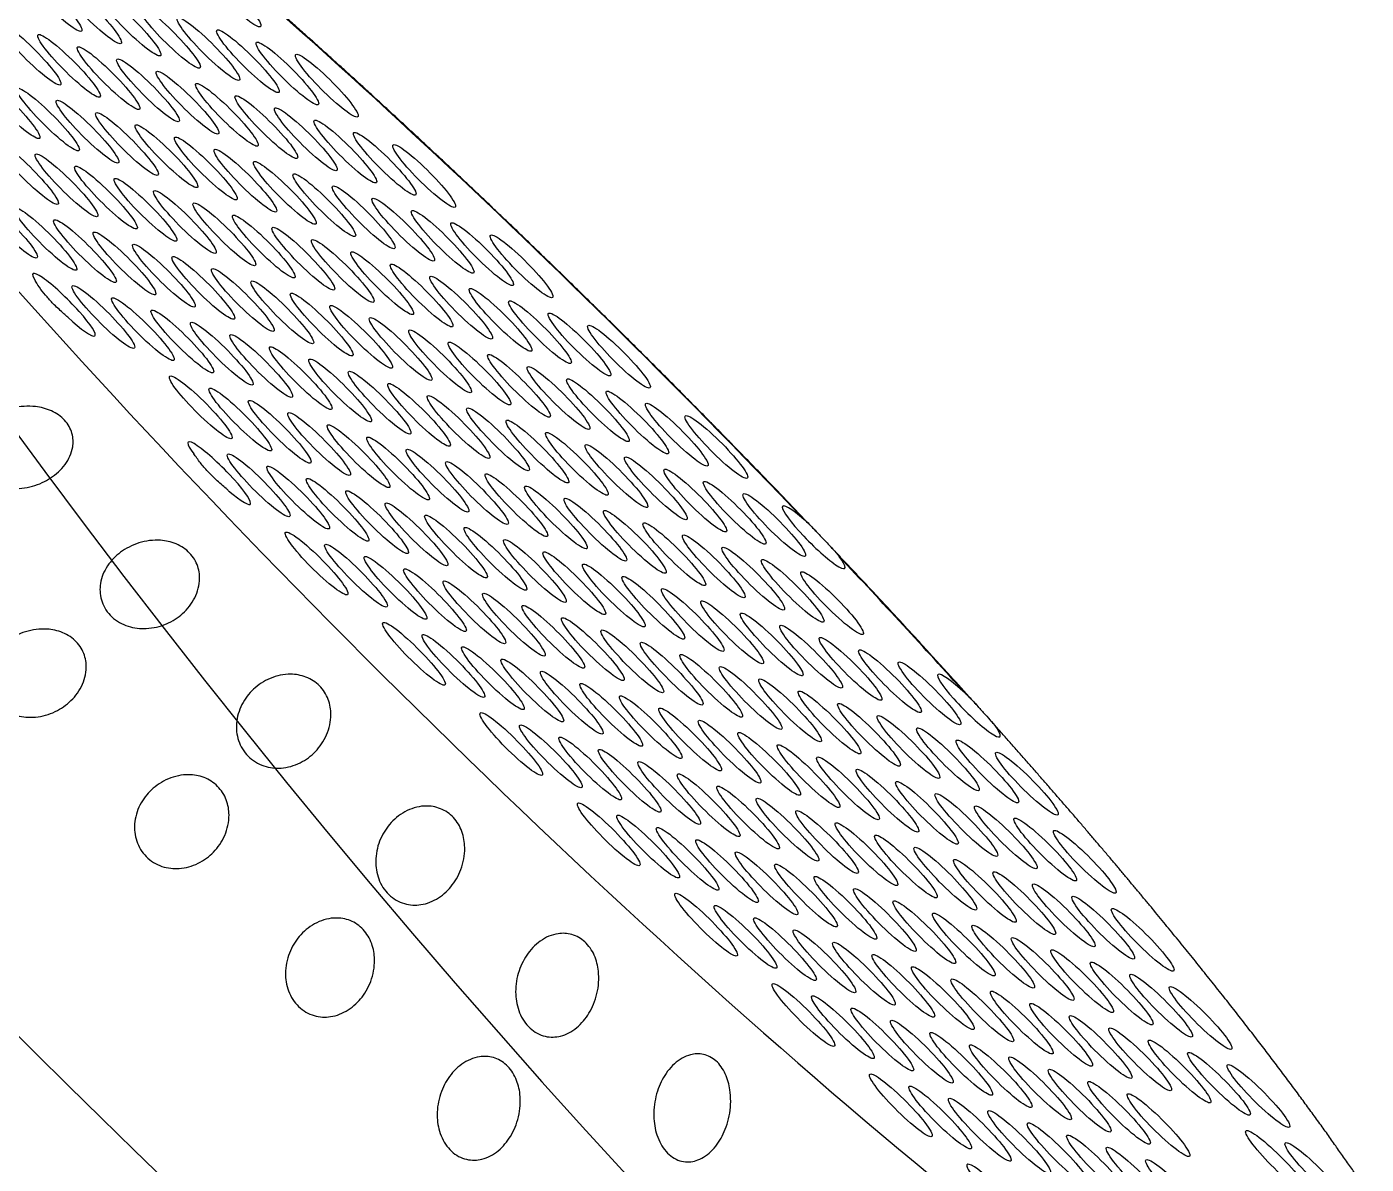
# Model space of a CAD drawing. Extents: x 409 to 498, y 628 to 778.
# Drawn here: x 441.659 to 443.047, y 679.669 to 680.847 of the extents above; entities that cross this region are included whole.
import ezdxf

# ---------------------------------------------------------------- set-up
doc = ezdxf.new("R2010")
doc.units = 0
doc.header["$MEASUREMENT"] = 0
doc.layers.add('1', color=4, linetype='Continuous')
doc.layers.add('DIM', color=3, linetype='Continuous')

# ---------------------------------------------------------------- blocks, each defined once
blk = doc.blocks.new('SUCTION')
at = {"layer": '1'}
for centre, major_axis, start_param, end_param in [((0.5106, 0.0668), (-0.0289, 1.8748), 3.141593, 6.283185), ((0.0017, 0.059), (-0.0289, 1.8748), 3.141593, 6.283185), ((-0.4641, 0.0518), (-0.022, 1.427), 2.994561, 6.430217)]:
    blk.add_ellipse(centre, major_axis=major_axis, ratio=0.145722, start_param=start_param, end_param=end_param, dxfattribs=at)
at = {"layer": '1', "color": 3}
for centre, major_axis, start_param, end_param in [((-0.5914, 1.1257), (0.0007, -0.0455), 0.253665, 6.53685), ((-0.5709, 1.0882), (0.0007, -0.0455), 0.253665, 6.53685), ((-0.4756, 1.0378), (0.0007, -0.0455), 0.253665, 6.53685), ((-0.6046, 1.0259), (0.0007, -0.0455), 0.253665, 6.53685), ((-0.4551, 1.0002), (0.0007, -0.0455), 0.253665, 6.53685), ((-0.5841, 0.9884), (0.0007, -0.0455), 0.253665, 6.53685), ((-0.5093, 0.9755), (0.0007, -0.0455), 0.253665, 6.53685), ((-0.4345, 0.9626), (0.0007, -0.0455), 0.253665, 6.53685), ((-0.5636, 0.9508), (0.0007, -0.0455), 0.253665, 6.53685), ((-0.4888, 0.9379), (0.0007, -0.0455), 0.253665, 6.53685), ((-0.6178, 0.9261), (0.0007, -0.0455), 0.253665, 6.53685), ((-0.414, 0.9251), (0.0007, -0.0455), 0.253665, 6.53685), ((-0.5431, 0.9133), (0.0007, -0.0455), 0.253665, 6.53685), ((-0.3392, 0.9122), (0.0007, -0.0455), 2.883569, 7.913917), ((-0.4683, 0.9004), (0.0007, -0.0455), 0.253665, 6.53685), ((-0.5973, 0.8886), (0.0007, -0.0455), 0.253665, 6.53685), ((-0.3935, 0.8875), (0.0007, -0.0455), 0.253665, 6.53685), ((-0.5225, 0.8757), (0.0007, -0.0455), 0.253665, 6.53685), ((-0.4477, 0.8628), (0.0007, -0.0455), 0.253665, 6.53685), ((-0.5768, 0.851), (0.0007, -0.0455), 0.253665, 6.53685), ((-0.502, 0.8381), (0.0007, -0.0455), 0.253665, 6.53685), ((-0.373, 0.85), (0.0007, -0.0455), 0.253665, 6.53685), ((-0.6311, 0.8263), (0.0007, -0.0455), 0.253665, 6.53685), ((-0.4272, 0.8253), (0.0007, -0.0455), 0.253665, 6.53685), ((-0.5563, 0.8134), (0.0007, -0.0455), 0.253665, 6.53685), ((-0.3524, 0.8124), (0.0007, -0.0455), 0.253665, 6.53685), ((-0.4815, 0.8006), (0.0007, -0.0455), 0.253665, 6.53685), ((-0.6105, 0.7888), (0.0007, -0.0455), 0.253665, 6.53685), ((-0.4067, 0.7877), (0.0007, -0.0455), 0.253665, 6.53685), ((-0.5357, 0.7759), (0.0007, -0.0455), 0.253665, 6.53685), ((-0.3319, 0.7749), (0.0007, -0.0455), 0.253665, 6.53685), ((-0.461, 0.763), (0.0007, -0.0455), 0.253665, 6.53685), ((-0.59, 0.7512), (0.0007, -0.0455), 0.253665, 6.53685), ((-0.3862, 0.7502), (0.0007, -0.0455), 0.253665, 6.53685), ((-0.5152, 0.7383), (0.0007, -0.0455), 0.253665, 6.53685), ((-0.6443, 0.7265), (0.0007, -0.0455), 0.253665, 6.53685), ((-0.5695, 0.7136), (0.0007, -0.0455), 0.253665, 6.53685), ((-0.4404, 0.7255), (0.0007, -0.0455), 0.253665, 6.53685), ((-0.4947, 0.7008), (0.0007, -0.0455), 0.253665, 6.53685), ((-0.3656, 0.7126), (0.0007, -0.0455), 0.253665, 6.53685), ((-0.6237, 0.6889), (0.0007, -0.0455), 0.253665, 6.53685), ((-0.4199, 0.6879), (0.0007, -0.0455), 0.253665, 6.53685), ((-0.549, 0.6761), (0.0007, -0.0455), 0.253665, 6.53685), ((-0.3451, 0.6751), (0.0007, -0.0455), 0.253665, 6.53685), ((-0.4742, 0.6632), (0.0007, -0.0455), 0.253665, 6.53685), ((-0.6032, 0.6514), (0.0007, -0.0455), 0.253665, 6.53685), ((-0.3994, 0.6504), (0.0007, -0.0455), 0.253665, 6.53685), ((-0.5284, 0.6385), (0.0007, -0.0455), 0.253665, 6.53685), ((-0.3246, 0.6375), (0.0007, -0.0455), 0.253665, 6.53685), ((-0.6575, 0.6267), (0.0007, -0.0455), 0.253665, 6.53685), ((-0.4536, 0.6257), (0.0007, -0.0455), 0.253665, 6.53685), ((-0.5827, 0.6138), (0.0007, -0.0455), 0.253665, 6.53685), ((-0.3789, 0.6128), (0.0007, -0.0455), 0.253665, 6.53685), ((-0.637, 0.5891), (0.0007, -0.0455), 0.253665, 6.53685), ((-0.5079, 0.601), (0.0007, -0.0455), 0.253665, 6.53685), ((-0.4331, 0.5881), (0.0007, -0.0455), 0.253665, 6.53685), ((-0.5622, 0.5763), (0.0007, -0.0455), 0.253665, 6.53685), ((-0.3583, 0.5753), (0.0007, -0.0455), 0.253665, 6.53685), ((-0.4874, 0.5634), (0.0007, -0.0455), 0.253665, 6.53685), ((-0.6164, 0.5516), (0.0007, -0.0455), 0.253665, 6.53685), ((-0.4126, 0.5506), (0.0007, -0.0455), 0.253665, 6.53685), ((-0.5416, 0.5387), (0.0007, -0.0455), 0.253665, 6.53685), ((-0.3378, 0.5377), (0.0007, -0.0455), 0.253665, 6.53685), ((-0.6707, 0.5269), (0.0007, -0.0455), 4.977964, 10.008312), ((-0.4669, 0.5259), (0.0007, -0.0455), 0.253665, 6.53685), ((-0.5959, 0.514), (0.0007, -0.0455), 0.253665, 6.53685), ((-0.3921, 0.513), (0.0007, -0.0455), 0.253665, 6.53685), ((-0.5211, 0.5012), (0.0007, -0.0455), 0.253665, 6.53685), ((-0.3173, 0.5002), (0.0007, -0.0455), 0.253665, 6.53685), ((-0.6502, 0.4893), (0.0007, -0.0455), 0.253665, 6.53685), ((-0.4463, 0.4883), (0.0007, -0.0455), 0.253665, 6.53685), ((-0.4786, 0.0515), (-0.0215, 1.3915), 1.229121, 1.372604), ((-0.5754, 0.4765), (0.0007, -0.0455), 0.253665, 6.53685), ((-0.5006, 0.4636), (0.0007, -0.0455), 0.253665, 6.53685), ((-0.3715, 0.4755), (0.0007, -0.0455), 0.253665, 6.53685), ((-0.6296, 0.4518), (0.0007, -0.0455), 0.253665, 6.53685), ((-0.4258, 0.4508), (0.0007, -0.0455), 0.253665, 6.53685), ((-0.5549, 0.4389), (0.0007, -0.0455), 0.253665, 6.53685), ((-0.351, 0.4379), (0.0007, -0.0455), 0.253665, 6.53685), ((-0.4801, 0.4261), (0.0007, -0.0455), 0.253665, 6.53685), ((-0.6091, 0.4142), (0.0007, -0.0455), 0.253665, 6.53685), ((-0.4053, 0.4132), (0.0007, -0.0455), 0.253665, 6.53685), ((-0.5343, 0.4014), (0.0007, -0.0455), 0.253665, 6.53685), ((-0.3305, 0.4003), (0.0007, -0.0455), 0.253665, 6.53685), ((-0.4595, 0.3885), (0.0007, -0.0455), 0.253665, 6.53685), ((-0.5886, 0.3767), (0.0007, -0.0455), 0.253665, 6.53685), ((-0.3848, 0.3757), (0.0007, -0.0455), 0.253665, 6.53685), ((-0.5138, 0.3638), (0.0007, -0.0455), 0.253665, 6.53685), ((-0.31, 0.3628), (0.0007, -0.0455), 0.253665, 6.53685), ((-0.6428, 0.352), (0.0007, -0.0455), 0.253665, 6.53685), ((-0.5681, 0.3391), (0.0007, -0.0455), 0.253665, 6.53685), ((-0.439, 0.351), (0.0007, -0.0455), 0.253665, 6.53685), ((-0.4933, 0.3263), (0.0007, -0.0455), 0.253665, 6.53685), ((-0.3642, 0.3381), (0.0007, -0.0455), 0.253665, 6.53685), ((-0.6223, 0.3144), (0.0007, -0.0455), 0.253665, 6.53685), ((-0.4185, 0.3134), (0.0007, -0.0455), 0.253665, 6.53685), ((-0.5475, 0.3016), (0.0007, -0.0455), 0.253665, 6.53685), ((-0.3437, 0.3005), (0.0007, -0.0455), 0.253665, 6.53685), ((-0.6766, 0.2897), (0.0007, -0.0455), 5.159783, 10.190131), ((-0.4727, 0.2887), (0.0007, -0.0455), 0.253665, 6.53685), ((-0.6018, 0.2769), (0.0007, -0.0455), 0.253665, 6.53685), ((-0.398, 0.2758), (0.0007, -0.0455), 0.253665, 6.53685), ((-0.527, 0.264), (0.0007, -0.0455), 0.253665, 6.53685), ((-0.3232, 0.263), (0.0007, -0.0455), 0.253665, 6.53685), ((-0.6561, 0.2522), (0.0007, -0.0455), 0.253665, 6.53685), ((-0.4522, 0.2512), (0.0007, -0.0455), 0.253665, 6.53685), ((-0.5813, 0.2393), (0.0007, -0.0455), 0.253665, 6.53685), ((-0.3774, 0.2383), (0.0007, -0.0455), 0.253665, 6.53685), ((-0.4786, 0.0515), (-0.0215, 1.3915), 1.410939, 2.237983), ((-0.6355, 0.2146), (0.0007, -0.0455), 0.253665, 6.53685), ((-0.5065, 0.2265), (0.0007, -0.0455), 0.253665, 6.53685), ((-0.4317, 0.2136), (0.0007, -0.0455), 0.253665, 6.53685), ((-0.3026, 0.2254), (0.0007, -0.0455), 0.253665, 6.53685), ((-0.5607, 0.2018), (0.0007, -0.0455), 0.253665, 6.53685), ((-0.3569, 0.2007), (0.0007, -0.0455), 0.253665, 6.53685), ((-0.486, 0.1889), (0.0007, -0.0455), 0.253665, 6.53685), ((-0.615, 0.1771), (0.0007, -0.0455), 0.253665, 6.53685), ((-0.4112, 0.176), (0.0007, -0.0455), 0.253665, 6.53685), ((-0.5402, 0.1642), (0.0007, -0.0455), 0.253665, 6.53685), ((-0.3364, 0.1632), (0.0007, -0.0455), 0.253665, 6.53685), ((-0.6693, 0.1524), (0.0007, -0.0455), 0.253665, 6.53685), ((-0.4654, 0.1513), (0.0007, -0.0455), 0.253665, 6.53685), ((-0.5945, 0.1395), (0.0007, -0.0455), 0.253665, 6.53685), ((-0.3906, 0.1385), (0.0007, -0.0455), 0.253665, 6.53685), ((-0.5197, 0.1267), (0.0007, -0.0455), 0.253665, 6.53685), ((-0.3159, 0.1256), (0.0007, -0.0455), 0.253665, 6.53685), ((-0.6487, 0.1148), (0.0007, -0.0455), 0.253665, 6.53685), ((-0.4449, 0.1138), (0.0007, -0.0455), 0.253665, 6.53685), ((-0.574, 0.102), (0.0007, -0.0455), 0.253665, 6.53685), ((-0.4992, 0.0891), (0.0007, -0.0455), 0.253665, 6.53685), ((-0.3701, 0.1009), (0.0007, -0.0455), 0.253665, 6.53685), ((-0.6282, 0.0773), (0.0007, -0.0455), 0.253665, 6.53685), ((-0.4244, 0.0762), (0.0007, -0.0455), 0.253665, 6.53685), ((-0.2953, 0.0881), (0.0007, -0.0455), 0.253665, 6.53685), ((-0.5534, 0.0644), (0.0007, -0.0455), 0.253665, 6.53685), ((-0.3496, 0.0634), (0.0007, -0.0455), 0.253665, 6.53685), ((-0.4786, 0.0515), (0.0007, -0.0455), 0.253665, 6.53685), ((-0.6077, 0.0397), (0.0007, -0.0455), 0.253665, 6.53685), ((-0.4039, 0.0387), (0.0007, -0.0455), 0.253665, 6.53685), ((-0.5329, 0.0268), (0.0007, -0.0455), 0.253665, 6.53685), ((-0.3291, 0.0258), (0.0007, -0.0455), 0.253665, 6.53685), ((-0.662, 0.015), (0.0007, -0.0455), 0.253665, 6.53685), ((-0.4581, 0.014), (0.0007, -0.0455), 0.253665, 6.53685), ((-0.5872, 0.0022), (0.0007, -0.0455), 0.253665, 6.53685), ((-0.3833, 0.0011), (0.0007, -0.0455), 0.253665, 6.53685), ((-0.6414, -0.0225), (0.0007, -0.0455), 0.253665, 6.53685), ((-0.5124, -0.0107), (0.0007, -0.0455), 0.253665, 6.53685), ((-0.3085, -0.0117), (0.0007, -0.0455), 0.253665, 6.53685), ((-0.5666, -0.0354), (0.0007, -0.0455), 0.253665, 6.53685), ((-0.4376, -0.0236), (0.0007, -0.0455), 0.253665, 6.53685), ((-0.3628, -0.0364), (0.0007, -0.0455), 0.253665, 6.53685), ((-0.4919, -0.0483), (0.0007, -0.0455), 0.253665, 6.53685), ((-0.288, -0.0493), (0.0007, -0.0455), 0.253665, 6.53685), ((-0.6209, -0.0601), (0.0007, -0.0455), 0.253665, 6.53685), ((-0.4171, -0.0611), (0.0007, -0.0455), 0.253665, 6.53685), ((-0.5461, -0.073), (0.0007, -0.0455), 0.253665, 6.53685), ((-0.3423, -0.074), (0.0007, -0.0455), 0.253665, 6.53685), ((-0.4713, -0.0858), (0.0007, -0.0455), 0.253665, 6.53685), ((-0.6004, -0.0977), (0.0007, -0.0455), 0.253665, 6.53685), ((-0.3965, -0.0987), (0.0007, -0.0455), 0.253665, 6.53685), ((-0.5256, -0.1105), (0.0007, -0.0455), 0.253665, 6.53685), ((-0.3218, -0.1115), (0.0007, -0.0455), 0.253665, 6.53685), ((-0.6546, -0.1223), (0.0007, -0.0455), 0.253665, 6.53685), ((-0.4508, -0.1234), (0.0007, -0.0455), 0.253665, 6.53685), ((-0.5799, -0.1352), (0.0007, -0.0455), 0.253665, 6.53685), ((-0.376, -0.1362), (0.0007, -0.0455), 0.253665, 6.53685), ((-0.6341, -0.1599), (0.0007, -0.0455), 0.253665, 6.53685), ((-0.5051, -0.1481), (0.0007, -0.0455), 0.253665, 6.53685), ((-0.4303, -0.1609), (0.0007, -0.0455), 0.253665, 6.53685), ((-0.3012, -0.1491), (0.0007, -0.0455), 0.253665, 6.53685), ((-0.5593, -0.1728), (0.0007, -0.0455), 0.253665, 6.53685), ((-0.3555, -0.1738), (0.0007, -0.0455), 0.253665, 6.53685), ((-0.4845, -0.1856), (0.0007, -0.0455), 0.253665, 6.53685), ((-0.6136, -0.1975), (0.0007, -0.0455), 0.253665, 6.53685), ((-0.4098, -0.1985), (0.0007, -0.0455), 0.253665, 6.53685), ((-0.2807, -0.1866), (0.0007, -0.0455), 2.01819, 7.048538), ((-0.5388, -0.2103), (0.0007, -0.0455), 0.253665, 6.53685), ((-0.335, -0.2113), (0.0007, -0.0455), 0.253665, 6.53685), ((-0.464, -0.2232), (0.0007, -0.0455), 0.253665, 6.53685), ((-0.5931, -0.235), (0.0007, -0.0455), 0.253665, 6.53685), ((-0.3892, -0.236), (0.0007, -0.0455), 0.253665, 6.53685), ((-0.5183, -0.2479), (0.0007, -0.0455), 0.253665, 6.53685), ((-0.3144, -0.2489), (0.0007, -0.0455), 0.253665, 6.53685), ((-0.6473, -0.2597), (0.0007, -0.0455), 0.253665, 6.53685), ((-0.4435, -0.2607), (0.0007, -0.0455), 0.253665, 6.53685), ((-0.5725, -0.2726), (0.0007, -0.0455), 0.253665, 6.53685), ((-0.4978, -0.2854), (0.0007, -0.0455), 0.253665, 6.53685), ((-0.3687, -0.2736), (0.0007, -0.0455), 0.253665, 6.53685), ((-0.6268, -0.2973), (0.0007, -0.0455), 0.253665, 6.53685), ((-0.423, -0.2983), (0.0007, -0.0455), 0.253665, 6.53685), ((-0.552, -0.3101), (0.0007, -0.0455), 0.253665, 6.53685), ((-0.3482, -0.3111), (0.0007, -0.0455), 0.253665, 6.53685), ((-0.4772, -0.323), (0.0007, -0.0455), 0.253665, 6.53685), ((-0.6063, -0.3348), (0.0007, -0.0455), 0.253665, 6.53685), ((-0.4024, -0.3358), (0.0007, -0.0455), 0.253665, 6.53685), ((-0.5315, -0.3477), (0.0007, -0.0455), 0.253665, 6.53685), ((-0.3277, -0.3487), (0.0007, -0.0455), 0.253665, 6.53685), ((-0.4567, -0.3605), (0.0007, -0.0455), 0.253665, 6.53685), ((-0.5858, -0.3724), (0.0007, -0.0455), 0.253665, 6.53685), ((-0.3819, -0.3734), (0.0007, -0.0455), 0.253665, 6.53685), ((-0.64, -0.3971), (0.0007, -0.0455), 0.253665, 6.53685), ((-0.511, -0.3852), (0.0007, -0.0455), 0.253665, 6.53685), ((-0.3071, -0.3863), (0.0007, -0.0455), 0.253665, 6.53685), ((-0.5652, -0.4099), (0.0007, -0.0455), 0.253665, 6.53685), ((-0.4362, -0.3981), (0.0007, -0.0455), 0.253665, 6.53685), ((-0.3614, -0.4109), (0.0007, -0.0455), 0.253665, 6.53685), ((-0.4904, -0.4228), (0.0007, -0.0455), 0.253665, 6.53685), ((-0.6195, -0.4346), (0.0007, -0.0455), 0.253665, 6.53685), ((-0.4157, -0.4356), (0.0007, -0.0455), 0.253665, 6.53685), ((-0.2866, -0.4238), (0.0007, -0.0455), 1.836372, 6.86672), ((-0.5447, -0.4475), (0.0007, -0.0455), 0.253665, 6.53685), ((-0.3409, -0.4485), (0.0007, -0.0455), 0.253665, 6.53685), ((-0.4699, -0.4603), (0.0007, -0.0455), 0.253665, 6.53685), ((-0.599, -0.4722), (0.0007, -0.0455), 0.253665, 6.53685), ((-0.3951, -0.4732), (0.0007, -0.0455), 0.253665, 6.53685), ((-0.5242, -0.485), (0.0007, -0.0455), 0.253665, 6.53685), ((-0.3203, -0.4861), (0.0007, -0.0455), 0.253665, 6.53685), ((-0.4494, -0.4979), (0.0007, -0.0455), 0.253665, 6.53685), ((-0.5784, -0.5097), (0.0007, -0.0455), 0.253665, 6.53685), ((-0.3746, -0.5108), (0.0007, -0.0455), 0.253665, 6.53685), ((-0.6327, -0.5344), (0.0007, -0.0455), 0.253665, 6.53685), ((-0.5037, -0.5226), (0.0007, -0.0455), 0.253665, 6.53685), ((-0.4289, -0.5355), (0.0007, -0.0455), 0.253665, 6.53685), ((-0.2998, -0.5236), (0.0007, -0.0455), 0.253665, 6.53685), ((-0.5579, -0.5473), (0.0007, -0.0455), 0.253665, 6.53685), ((-0.3541, -0.5483), (0.0007, -0.0455), 0.253665, 6.53685), ((-0.4831, -0.5601), (0.0007, -0.0455), 0.253665, 6.53685), ((-0.4083, -0.573), (0.0007, -0.0455), 0.253665, 6.53685), ((-0.5374, -0.5848), (0.0007, -0.0455), 0.253665, 6.53685), ((-0.4626, -0.5977), (0.0007, -0.0455), 0.253665, 6.53685), ((-0.3878, -0.6106), (0.0007, -0.0455), 0.253665, 6.53685), ((-0.5169, -0.6224), (0.0007, -0.0455), 0.253665, 6.53685), ((-0.4421, -0.6353), (0.0007, -0.0455), 0.253665, 6.53685), ((-0.4963, -0.66), (0.0007, -0.0455), 0.253665, 6.53685)]:
    blk.add_ellipse(centre, major_axis=major_axis, ratio=0.145722, start_param=start_param, end_param=end_param, dxfattribs=at)
at = {"layer": '1'}
for points in [[(-0.5163, 1.4629), (-0.5315, 1.4441), (-0.5446, 1.4227), (-0.5564, 1.3987), (-0.5673, 1.3717), (-0.5776, 1.3416), (-0.5874, 1.3084), (-0.5967, 1.272), (-0.6056, 1.2324), (-0.6141, 1.1898), (-0.6221, 1.1442), (-0.6297, 1.0957), (-0.6368, 1.0443), (-0.6435, 0.9903), (-0.6497, 0.9337), (-0.6554, 0.8747), (-0.6606, 0.8135), (-0.6653, 0.7502), (-0.6695, 0.685), (-0.6731, 0.6181), (-0.6762, 0.5496)], [(-0.6767, 0.5355), (-0.6783, 0.4907), (-0.6797, 0.4454), (-0.6809, 0.3996), (-0.6818, 0.3534), (-0.6824, 0.3069)], [(-0.6826, 0.2881), (-0.6831, 0.2145), (-0.6829, 0.1403), (-0.6822, 0.066), (-0.6809, -0.0084), (-0.679, -0.0826), (-0.6766, -0.1565), (-0.6736, -0.2298), (-0.67, -0.3023), (-0.6659, -0.3738), (-0.6613, -0.4441), (-0.6561, -0.513), (-0.6505, -0.5804), (-0.6443, -0.646), (-0.6377, -0.7097), (-0.6306, -0.7713), (-0.6231, -0.8306), (-0.6151, -0.8875), (-0.6068, -0.9418), (-0.598, -0.9934), (-0.5889, -1.0422), (-0.5794, -1.088), (-0.5696, -1.1307), (-0.5595, -1.1704), (-0.549, -1.2068), (-0.5381, -1.24), (-0.5268, -1.27), (-0.515, -1.2969), (-0.5024, -1.3208), (-0.4886, -1.3418), (-0.4728, -1.3603)]]:
    blk.add_open_spline(points, degree=1, dxfattribs=at)
at = {"layer": '1', "color": 3}
for points, knots in [([(-0.1792, 0.6681), (-0.1731, 0.6704), (-0.1663, 0.672), (-0.1532, 0.6725), (-0.1469, 0.6715), (-0.1371, 0.6673), (-0.1329, 0.6642), (-0.1281, 0.6579), (-0.1268, 0.6555), (-0.1249, 0.6502), (-0.1243, 0.6474), (-0.1239, 0.6414), (-0.124, 0.6383), (-0.1251, 0.632), (-0.126, 0.6288), (-0.1295, 0.6195), (-0.1331, 0.6136), (-0.1418, 0.6028), (-0.1476, 0.5975), (-0.1601, 0.589), (-0.1668, 0.5859), (-0.1794, 0.5818), (-0.1865, 0.5806), (-0.2001, 0.581), (-0.2066, 0.5826), (-0.2156, 0.5878), (-0.2192, 0.5908), (-0.2244, 0.5987), (-0.226, 0.6035), (-0.2268, 0.6138), (-0.2259, 0.6195), (-0.2221, 0.6304), (-0.2192, 0.6357), (-0.2113, 0.6466), (-0.2054, 0.6525), (-0.1926, 0.6621), (-0.1857, 0.6657), (-0.1792, 0.6681)], [0, 0, 0, 0, 0.023389, 0.023389, 0.0467779, 0.0467779, 0.0659746, 0.0659746, 0.0755729, 0.0755729, 0.0851712, 0.0851712, 0.0947696, 0.0947696, 0.1043679, 0.1043679, 0.1235645, 0.1235645, 0.1469535, 0.1469535, 0.1703425, 0.1703425, 0.1947513, 0.1947513, 0.2191601, 0.2191601, 0.2357472, 0.2357472, 0.2523342, 0.2523342, 0.2689213, 0.2689213, 0.2855084, 0.2855084, 0.3099172, 0.3099172, 0.334326, 0.334326, 0.334326, 0.334326]), ([(-0.6769, 0.5149), (-0.677, 0.5166), (-0.677, 0.5185), (-0.6771, 0.5248), (-0.677, 0.5294), (-0.6766, 0.5377), (-0.6765, 0.5414), (-0.6762, 0.5485), (-0.6761, 0.5519), (-0.6757, 0.5588), (-0.6755, 0.5621), (-0.6749, 0.5648)], [-0.10333581, -0.10333581, -0.10333581, -0.10333581, -0.09774084, -0.09774084, -0.08402044, -0.08402044, -0.07264257, -0.07264257, -0.06085918, -0.06085918, -0.04630941, -0.04630941, -0.04630941, -0.04630941]), ([(-0.0192, 0.5165), (-0.013, 0.5181), (-0.0063, 0.5188), (0.0068, 0.5178), (0.0131, 0.5159), (0.0228, 0.5104), (0.027, 0.5066), (0.0316, 0.4995), (0.0329, 0.4968), (0.0347, 0.4911), (0.0352, 0.4881), (0.0355, 0.4819), (0.0353, 0.4787), (0.0342, 0.4723), (0.0332, 0.4691), (0.0295, 0.4599), (0.0258, 0.4543), (0.0169, 0.4443), (0.011, 0.4395), (-0.0016, 0.4323), (-0.0083, 0.4298), (-0.0211, 0.4271), (-0.0282, 0.4267), (-0.0418, 0.4287), (-0.0483, 0.4312), (-0.0572, 0.4376), (-0.0607, 0.4412), (-0.0658, 0.45), (-0.0673, 0.4552), (-0.0679, 0.4659), (-0.0669, 0.4718), (-0.0629, 0.4827), (-0.0599, 0.4878), (-0.0518, 0.4982), (-0.0458, 0.5035), (-0.0327, 0.5118), (-0.0257, 0.5148), (-0.0192, 0.5165)], [0, 0, 0, 0, 0.0233552, 0.0233552, 0.0467103, 0.0467103, 0.0658795, 0.0658795, 0.0754641, 0.0754641, 0.0850487, 0.0850487, 0.0946332, 0.0946332, 0.1042178, 0.1042178, 0.123387, 0.123387, 0.1467421, 0.1467421, 0.1700973, 0.1700973, 0.1945396, 0.1945396, 0.2189818, 0.2189818, 0.2355966, 0.2355966, 0.2522113, 0.2522113, 0.2688261, 0.2688261, 0.2854408, 0.2854408, 0.3098831, 0.3098831, 0.3343253, 0.3343253, 0.3343253, 0.3343253]), ([(-0.1664, 0.4815), (-0.1602, 0.4832), (-0.1534, 0.4839), (-0.1403, 0.4829), (-0.134, 0.4811), (-0.1244, 0.4755), (-0.1201, 0.4718), (-0.1155, 0.4646), (-0.1143, 0.4619), (-0.1125, 0.4562), (-0.1119, 0.4532), (-0.1116, 0.447), (-0.1118, 0.4438), (-0.1129, 0.4374), (-0.1139, 0.4342), (-0.1176, 0.425), (-0.1214, 0.4194), (-0.1302, 0.4093), (-0.1361, 0.4045), (-0.1488, 0.3973), (-0.1555, 0.3949), (-0.1683, 0.3922), (-0.1754, 0.3918), (-0.1889, 0.3939), (-0.1954, 0.3963), (-0.2044, 0.4028), (-0.2078, 0.4063), (-0.2129, 0.4151), (-0.2144, 0.4203), (-0.215, 0.431), (-0.2141, 0.4368), (-0.2101, 0.4477), (-0.207, 0.4528), (-0.199, 0.4632), (-0.1929, 0.4686), (-0.1799, 0.4769), (-0.1729, 0.4798), (-0.1664, 0.4815)], [0, 0, 0, 0, 0.023389, 0.023389, 0.0467779, 0.0467779, 0.0659746, 0.0659746, 0.0755729, 0.0755729, 0.0851712, 0.0851712, 0.0947696, 0.0947696, 0.1043679, 0.1043679, 0.1235645, 0.1235645, 0.1469535, 0.1469535, 0.1703425, 0.1703425, 0.1947513, 0.1947513, 0.2191601, 0.2191601, 0.2357472, 0.2357472, 0.2523342, 0.2523342, 0.2689213, 0.2689213, 0.2855084, 0.2855084, 0.3099172, 0.3099172, 0.334326, 0.334326, 0.334326, 0.334326]), ([(-0.6823, 0.27), (-0.6823, 0.271), (-0.6824, 0.2721), (-0.6827, 0.2777), (-0.6827, 0.2824), (-0.6826, 0.2913), (-0.6826, 0.2953), (-0.6825, 0.3033), (-0.6825, 0.3072), (-0.6823, 0.3151), (-0.6821, 0.3191), (-0.6817, 0.3225)], [-0.10333223, -0.10333223, -0.10333223, -0.10333223, -0.09981809, -0.09981809, -0.08531374, -0.08531374, -0.07331614, -0.07331614, -0.06095866, -0.06095866, -0.0463084, -0.0463084, -0.0463084, -0.0463084]), ([(-0.0093, 0.3059), (-0.003, 0.3068), (0.0038, 0.3067), (0.0169, 0.3041), (0.0231, 0.3015), (0.0327, 0.2946), (0.0368, 0.2903), (0.0413, 0.2825), (0.0425, 0.2796), (0.0442, 0.2736), (0.0447, 0.2704), (0.0449, 0.2641), (0.0446, 0.2609), (0.0433, 0.2545), (0.0423, 0.2513), (0.0384, 0.2424), (0.0346, 0.2371), (0.0256, 0.228), (0.0195, 0.2238), (0.0067, 0.2179), (0, 0.2162), (-0.0128, 0.215), (-0.0199, 0.2154), (-0.0335, 0.2191), (-0.0399, 0.2223), (-0.0487, 0.2299), (-0.0522, 0.234), (-0.0571, 0.2435), (-0.0585, 0.249), (-0.0589, 0.26), (-0.0578, 0.2658), (-0.0536, 0.2765), (-0.0505, 0.2813), (-0.0422, 0.291), (-0.036, 0.2958), (-0.0228, 0.3027), (-0.0158, 0.3049), (-0.0093, 0.3059)], [0, 0, 0, 0, 0.0233552, 0.0233552, 0.0467103, 0.0467103, 0.0658795, 0.0658795, 0.0754641, 0.0754641, 0.0850487, 0.0850487, 0.0946332, 0.0946332, 0.1042178, 0.1042178, 0.123387, 0.123387, 0.1467421, 0.1467421, 0.1700973, 0.1700973, 0.1945396, 0.1945396, 0.2189818, 0.2189818, 0.2355966, 0.2355966, 0.2522113, 0.2522113, 0.2688261, 0.2688261, 0.2854408, 0.2854408, 0.3098831, 0.3098831, 0.3343253, 0.3343253, 0.3343253, 0.3343253]), ([(-0.1572, 0.2876), (-0.1509, 0.2886), (-0.1441, 0.2885), (-0.131, 0.2859), (-0.1248, 0.2833), (-0.1152, 0.2764), (-0.111, 0.2721), (-0.1066, 0.2643), (-0.1053, 0.2614), (-0.1036, 0.2554), (-0.1032, 0.2522), (-0.1029, 0.2459), (-0.1032, 0.2426), (-0.1045, 0.2363), (-0.1055, 0.2331), (-0.1094, 0.2242), (-0.1133, 0.2189), (-0.1223, 0.2097), (-0.1283, 0.2056), (-0.1411, 0.1997), (-0.1479, 0.198), (-0.1607, 0.1968), (-0.1678, 0.1972), (-0.1814, 0.2009), (-0.1878, 0.2042), (-0.1966, 0.2117), (-0.2, 0.2158), (-0.2049, 0.2253), (-0.2064, 0.2308), (-0.2067, 0.2418), (-0.2057, 0.2476), (-0.2015, 0.2582), (-0.1983, 0.2631), (-0.1901, 0.2727), (-0.1839, 0.2775), (-0.1707, 0.2845), (-0.1637, 0.2867), (-0.1572, 0.2876)], [0, 0, 0, 0, 0.023389, 0.023389, 0.0467779, 0.0467779, 0.0659746, 0.0659746, 0.0755729, 0.0755729, 0.0851712, 0.0851712, 0.0947696, 0.0947696, 0.1043679, 0.1043679, 0.1235645, 0.1235645, 0.1469535, 0.1469535, 0.1703425, 0.1703425, 0.1947513, 0.1947513, 0.2191601, 0.2191601, 0.2357472, 0.2357472, 0.2523342, 0.2523342, 0.2689213, 0.2689213, 0.2855084, 0.2855084, 0.3099172, 0.3099172, 0.334326, 0.334326, 0.334326, 0.334326]), ([(-0.1516, 0.0897), (-0.1453, 0.0899), (-0.1385, 0.0891), (-0.1255, 0.085), (-0.1192, 0.0816), (-0.1098, 0.0736), (-0.1057, 0.0688), (-0.1014, 0.0604), (-0.1002, 0.0573), (-0.0987, 0.0511), (-0.0982, 0.0479), (-0.0981, 0.0415), (-0.0985, 0.0383), (-0.0999, 0.032), (-0.101, 0.029), (-0.105, 0.0204), (-0.109, 0.0156), (-0.1182, 0.0074), (-0.1243, 0.004), (-0.1372, -0.0004), (-0.144, -0.0013), (-0.1569, -0.0011), (-0.164, 0.0001), (-0.1774, 0.0054), (-0.1838, 0.0094), (-0.1925, 0.018), (-0.1958, 0.0225), (-0.2006, 0.0326), (-0.2019, 0.0383), (-0.202, 0.0493), (-0.2009, 0.0551), (-0.1965, 0.0653), (-0.1932, 0.0698), (-0.1848, 0.0785), (-0.1785, 0.0826), (-0.1652, 0.0881), (-0.1581, 0.0895), (-0.1516, 0.0897)], [0, 0, 0, 0, 0.023389, 0.023389, 0.0467779, 0.0467779, 0.0659746, 0.0659746, 0.0755729, 0.0755729, 0.0851712, 0.0851712, 0.0947696, 0.0947696, 0.1043679, 0.1043679, 0.1235645, 0.1235645, 0.1469535, 0.1469535, 0.1703425, 0.1703425, 0.1947513, 0.1947513, 0.2191601, 0.2191601, 0.2357472, 0.2357472, 0.2523342, 0.2523342, 0.2689213, 0.2689213, 0.2855084, 0.2855084, 0.3099172, 0.3099172, 0.334326, 0.334326, 0.334326, 0.334326]), ([(-0.0033, 0.091), (0.003, 0.0912), (0.0098, 0.0903), (0.0228, 0.0861), (0.029, 0.0828), (0.0384, 0.0748), (0.0425, 0.07), (0.0469, 0.0616), (0.048, 0.0585), (0.0496, 0.0523), (0.05, 0.0491), (0.0501, 0.0427), (0.0498, 0.0395), (0.0484, 0.0332), (0.0473, 0.0302), (0.0432, 0.0217), (0.0393, 0.0168), (0.0301, 0.0087), (0.024, 0.0052), (0.0111, 0.0008), (0.0043, -0.0001), (-0.0085, 0.0001), (-0.0157, 0.0014), (-0.0292, 0.0066), (-0.0355, 0.0106), (-0.0442, 0.0192), (-0.0476, 0.0237), (-0.0523, 0.0338), (-0.0536, 0.0395), (-0.0538, 0.0506), (-0.0526, 0.0563), (-0.0482, 0.0665), (-0.045, 0.071), (-0.0365, 0.0798), (-0.0303, 0.0839), (-0.0169, 0.0894), (-0.0098, 0.0907), (-0.0033, 0.091)], [0, 0, 0, 0, 0.0233552, 0.0233552, 0.0467103, 0.0467103, 0.0658795, 0.0658795, 0.0754641, 0.0754641, 0.0850487, 0.0850487, 0.0946332, 0.0946332, 0.1042178, 0.1042178, 0.123387, 0.123387, 0.1467421, 0.1467421, 0.1700973, 0.1700973, 0.1945396, 0.1945396, 0.2189818, 0.2189818, 0.2355966, 0.2355966, 0.2522113, 0.2522113, 0.2688261, 0.2688261, 0.2854408, 0.2854408, 0.3098831, 0.3098831, 0.3343253, 0.3343253, 0.3343253, 0.3343253]), ([(-0.1498, -0.1088), (-0.1435, -0.1093), (-0.1367, -0.1109), (-0.1238, -0.1165), (-0.1176, -0.1206), (-0.1083, -0.1296), (-0.1043, -0.1348), (-0.1001, -0.1437), (-0.099, -0.1468), (-0.0976, -0.1532), (-0.0972, -0.1564), (-0.0973, -0.1627), (-0.0976, -0.1659), (-0.0992, -0.1719), (-0.1003, -0.1748), (-0.1046, -0.1827), (-0.1086, -0.1871), (-0.118, -0.1941), (-0.1241, -0.1968), (-0.1372, -0.1996), (-0.144, -0.1998), (-0.1568, -0.1981), (-0.1639, -0.196), (-0.1773, -0.1893), (-0.1836, -0.1846), (-0.1921, -0.1751), (-0.1953, -0.1703), (-0.1999, -0.1598), (-0.2011, -0.154), (-0.201, -0.1431), (-0.1998, -0.1376), (-0.1951, -0.128), (-0.1918, -0.1238), (-0.1832, -0.1161), (-0.1769, -0.1128), (-0.1635, -0.1089), (-0.1564, -0.1083), (-0.1498, -0.1088)], [0, 0, 0, 0, 0.023389, 0.023389, 0.0467779, 0.0467779, 0.0659746, 0.0659746, 0.0755729, 0.0755729, 0.0851712, 0.0851712, 0.0947696, 0.0947696, 0.1043679, 0.1043679, 0.1235645, 0.1235645, 0.1469535, 0.1469535, 0.1703425, 0.1703425, 0.1947513, 0.1947513, 0.2191601, 0.2191601, 0.2357472, 0.2357472, 0.2523342, 0.2523342, 0.2689213, 0.2689213, 0.2855084, 0.2855084, 0.3099172, 0.3099172, 0.334326, 0.334326, 0.334326, 0.334326]), ([(-0.0014, -0.1246), (0.0049, -0.1251), (0.0117, -0.1267), (0.0246, -0.1323), (0.0308, -0.1364), (0.04, -0.1454), (0.044, -0.1506), (0.0482, -0.1594), (0.0493, -0.1625), (0.0507, -0.1689), (0.0511, -0.1721), (0.0511, -0.1785), (0.0507, -0.1816), (0.0492, -0.1876), (0.048, -0.1905), (0.0438, -0.1984), (0.0397, -0.2028), (0.0304, -0.2098), (0.0242, -0.2125), (0.0112, -0.2153), (0.0044, -0.2155), (-0.0084, -0.2138), (-0.0155, -0.2118), (-0.0289, -0.2051), (-0.0352, -0.2004), (-0.0437, -0.1909), (-0.047, -0.1861), (-0.0515, -0.1755), (-0.0528, -0.1698), (-0.0527, -0.1588), (-0.0514, -0.1533), (-0.0468, -0.1437), (-0.0435, -0.1395), (-0.0349, -0.1318), (-0.0285, -0.1285), (-0.0151, -0.1246), (-0.008, -0.124), (-0.0014, -0.1246)], [0, 0, 0, 0, 0.0233552, 0.0233552, 0.0467103, 0.0467103, 0.0658795, 0.0658795, 0.0754641, 0.0754641, 0.0850487, 0.0850487, 0.0946332, 0.0946332, 0.1042178, 0.1042178, 0.123387, 0.123387, 0.1467421, 0.1467421, 0.1700973, 0.1700973, 0.1945396, 0.1945396, 0.2189818, 0.2189818, 0.2355966, 0.2355966, 0.2522113, 0.2522113, 0.2688261, 0.2688261, 0.2854408, 0.2854408, 0.3098831, 0.3098831, 0.3343253, 0.3343253, 0.3343253, 0.3343253]), ([(-0.275, -0.1669), (-0.2749, -0.1679), (-0.2749, -0.169), (-0.2743, -0.1746), (-0.2739, -0.1793), (-0.2734, -0.1882), (-0.2733, -0.1922), (-0.2735, -0.2002), (-0.2737, -0.2041), (-0.2746, -0.2121), (-0.2752, -0.216), (-0.2756, -0.2194)], [-0.10333223, -0.10333223, -0.10333223, -0.10333223, -0.09981809, -0.09981809, -0.08531374, -0.08531374, -0.07331614, -0.07331614, -0.06095866, -0.06095866, -0.0463084, -0.0463084, -0.0463084, -0.0463084]), ([(-0.1518, -0.3046), (-0.1455, -0.3058), (-0.1388, -0.3081), (-0.1259, -0.3151), (-0.1198, -0.3198), (-0.1107, -0.3297), (-0.1068, -0.3352), (-0.1028, -0.3443), (-0.1018, -0.3475), (-0.1004, -0.3539), (-0.1001, -0.3571), (-0.1003, -0.3632), (-0.1007, -0.3662), (-0.1024, -0.3719), (-0.1036, -0.3746), (-0.108, -0.3818), (-0.1121, -0.3856), (-0.1216, -0.3913), (-0.1278, -0.3932), (-0.1409, -0.3945), (-0.1477, -0.3938), (-0.1605, -0.3907), (-0.1676, -0.3879), (-0.1808, -0.3798), (-0.187, -0.3746), (-0.1954, -0.3644), (-0.1986, -0.3593), (-0.2029, -0.3486), (-0.204, -0.3428), (-0.2037, -0.3321), (-0.2023, -0.3269), (-0.1975, -0.3181), (-0.1941, -0.3144), (-0.1854, -0.3079), (-0.179, -0.3054), (-0.1655, -0.3031), (-0.1584, -0.3033), (-0.1518, -0.3046)], [0, 0, 0, 0, 0.023389, 0.023389, 0.0467779, 0.0467779, 0.0659746, 0.0659746, 0.0755729, 0.0755729, 0.0851712, 0.0851712, 0.0947696, 0.0947696, 0.1043679, 0.1043679, 0.1235645, 0.1235645, 0.1469535, 0.1469535, 0.1703425, 0.1703425, 0.1947513, 0.1947513, 0.2191601, 0.2191601, 0.2357472, 0.2357472, 0.2523342, 0.2523342, 0.2689213, 0.2689213, 0.2855084, 0.2855084, 0.3099172, 0.3099172, 0.334326, 0.334326, 0.334326, 0.334326]), ([(-0.2804, -0.4118), (-0.2803, -0.4136), (-0.2802, -0.4154), (-0.2798, -0.4217), (-0.2795, -0.4263), (-0.2793, -0.4346), (-0.2794, -0.4383), (-0.2798, -0.4454), (-0.2801, -0.4488), (-0.2811, -0.4557), (-0.2818, -0.459), (-0.2824, -0.4617)], [-0.10333581, -0.10333581, -0.10333581, -0.10333581, -0.09774084, -0.09774084, -0.08402044, -0.08402044, -0.07264257, -0.07264257, -0.06085918, -0.06085918, -0.04630941, -0.04630941, -0.04630941, -0.04630941])]:
    blk.add_open_spline(points, degree=3, knots=knots, dxfattribs=at)
blk = doc.blocks.new('2011PULSE')
at = {"layer": '1', "color": 2, "linetype": 'Continuous'}
blk.add_arc((40.2384, 40.2153), 8.8835, 197.45907, 254.01651, dxfattribs=at)
at = {"layer": '1', "color": 3, "linetype": 'Continuous'}
blk.add_arc((41.9869, 41.9624), 14.4341, 202.80796, 247.067, dxfattribs=at)
at = {"layer": 'DIM', "rotation": 224.116016681268}
blk.add_blockref('SUCTION', (33.2099, 34.5951), dxfattribs=at)

msp = doc.modelspace()

# ---------------------------------------------------------------- block references
at = {"layer": '1'}
msp.add_blockref('2011PULSE', (408.577, 645.4604), dxfattribs=at)

doc.saveas('drawing.dxf')
